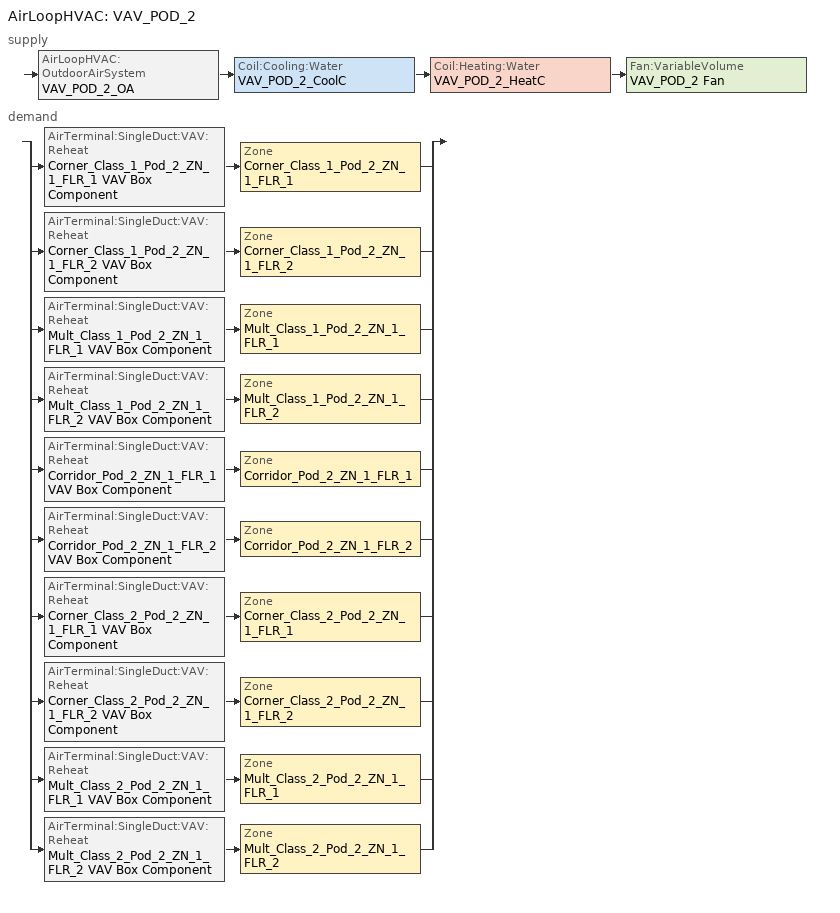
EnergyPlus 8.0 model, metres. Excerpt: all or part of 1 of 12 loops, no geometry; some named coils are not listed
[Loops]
AirLoopHVAC 'VAV_POD_2'
 supply: AirLoopHVAC:OutdoorAirSystem 'VAV_POD_2_OA' > Coil:Cooling:Water 'VAV_POD_2_CoolC' > Coil:Heating:Water 'VAV_POD_2_HeatC' > Fan:VariableVolume 'VAV_POD_2 Fan'
 demand: split
  | AirTerminal:SingleDuct:VAV:Reheat 'Corner_Class_1_Pod_2_ZN_1_FLR_1 VAV Box Component' > Zone 'Corner_Class_1_Pod_2_ZN_1_FLR_1'
  | AirTerminal:SingleDuct:VAV:Reheat 'Corner_Class_1_Pod_2_ZN_1_FLR_2 VAV Box Component' > Zone 'Corner_Class_1_Pod_2_ZN_1_FLR_2'
  | AirTerminal:SingleDuct:VAV:Reheat 'Mult_Class_1_Pod_2_ZN_1_FLR_1 VAV Box Component' > Zone 'Mult_Class_1_Pod_2_ZN_1_FLR_1'
  | AirTerminal:SingleDuct:VAV:Reheat 'Mult_Class_1_Pod_2_ZN_1_FLR_2 VAV Box Component' > Zone 'Mult_Class_1_Pod_2_ZN_1_FLR_2'
  | AirTerminal:SingleDuct:VAV:Reheat 'Corridor_Pod_2_ZN_1_FLR_1 VAV Box Component' > Zone 'Corridor_Pod_2_ZN_1_FLR_1'
  | AirTerminal:SingleDuct:VAV:Reheat 'Corridor_Pod_2_ZN_1_FLR_2 VAV Box Component' > Zone 'Corridor_Pod_2_ZN_1_FLR_2'
  | AirTerminal:SingleDuct:VAV:Reheat 'Corner_Class_2_Pod_2_ZN_1_FLR_1 VAV Box Component' > Zone 'Corner_Class_2_Pod_2_ZN_1_FLR_1'
  | AirTerminal:SingleDuct:VAV:Reheat 'Corner_Class_2_Pod_2_ZN_1_FLR_2 VAV Box Component' > Zone 'Corner_Class_2_Pod_2_ZN_1_FLR_2'
  | AirTerminal:SingleDuct:VAV:Reheat 'Mult_Class_2_Pod_2_ZN_1_FLR_1 VAV Box Component' > Zone 'Mult_Class_2_Pod_2_ZN_1_FLR_1'
  | AirTerminal:SingleDuct:VAV:Reheat 'Mult_Class_2_Pod_2_ZN_1_FLR_2 VAV Box Component' > Zone 'Mult_Class_2_Pod_2_ZN_1_FLR_2'
[Sizing:Zone] Zone Cooling Design Supply Air Temperature Input Method=SupplyAirTemperature; Zone Cooling Design Supply Air Temperature {C}=12.8; Zone Heating Design Supply Air Temperature Input Method=SupplyAirTemperature; Zone Heating Design Supply Air Temperature {C}=40; Zone Cooling Design Supply Air Humidity Ratio {kg-H2O/kg-air}=0.007; Zone Heating Design Supply Air Humidity Ratio {kg-H2O/kg-air}=0.008; Zone Heating Sizing Factor=0; Zone Cooling Sizing Factor=0; Cooling Design Air Flow Method=DesignDay; Cooling Design Air Flow Rate {m3/s}=0; Cooling Minimum Air Flow {m3/s}=0; Cooling Minimum Air Flow Fraction=0; Heating Design Air Flow Method=DesignDay; Heating Design Air Flow Rate {m3/s}=0
Name | Design Specification Outdoor Air Object
Corner_Class_1_Pod_2_ZN_1_FLR_1 | SZ DSOA Corner_Class_1_Pod_2_ZN_1_FLR_1
Corner_Class_1_Pod_2_ZN_1_FLR_2 | SZ DSOA Corner_Class_1_Pod_2_ZN_1_FLR_2
Mult_Class_1_Pod_2_ZN_1_FLR_1 | SZ DSOA Mult_Class_1_Pod_2_ZN_1_FLR_1
Mult_Class_1_Pod_2_ZN_1_FLR_2 | SZ DSOA Mult_Class_1_Pod_2_ZN_1_FLR_2
Corridor_Pod_2_ZN_1_FLR_1 | SZ DSOA Corridor_Pod_2_ZN_1_FLR_1
Corridor_Pod_2_ZN_1_FLR_2 | SZ DSOA Corridor_Pod_2_ZN_1_FLR_2
Corner_Class_2_Pod_2_ZN_1_FLR_1 | SZ DSOA Corner_Class_2_Pod_2_ZN_1_FLR_1
Corner_Class_2_Pod_2_ZN_1_FLR_2 | SZ DSOA Corner_Class_2_Pod_2_ZN_1_FLR_2
Mult_Class_2_Pod_2_ZN_1_FLR_1 | SZ DSOA Mult_Class_2_Pod_2_ZN_1_FLR_1
Mult_Class_2_Pod_2_ZN_1_FLR_2 | SZ DSOA Mult_Class_2_Pod_2_ZN_1_FLR_2
[DesignSpecification:OutdoorAir]
Name | Outdoor Air Method | Outdoor Air Flow per Zone Floor Area {m3/s-m2} | Zone Outdoor Air Method | Outdoor Air Flow per Person {m3/s-person}
SZ DSOA Corner_Class_1_Pod_2_ZN_1_FLR_1; SZ DSOA Corner_Class_1_Pod_2_ZN_1_FLR_2; SZ DSOA Mult_Class_1_Pod_2_ZN_1_FLR_1; SZ DSOA Mult_Class_1_Pod_2_ZN_1_FLR_2; SZ DSOA Corner_Class_2_Pod_2_ZN_1_FLR_1; SZ DSOA Corner_Class_2_Pod_2_ZN_1_FLR_2; SZ DSOA Mult_Class_2_Pod_2_ZN_1_FLR_1; SZ DSOA Mult_Class_2_Pod_2_ZN_1_FLR_2 | Flow/Area | 0.00238745
SZ DSOA Corridor_Pod_2_ZN_1_FLR_1; SZ DSOA Corridor_Pod_2_ZN_1_FLR_2 | Flow/Area | 0.000304781
Design_Spec_OA_Classroom |  | 0.000609562 | Sum | 0.00471921
Design_Spec_OA_Corridor |  | 0.000304781 | Sum | 1e-08
[Sizing:System]
VAV_POD_2: Type of Load to Size On=Sensible; Design Outdoor Air Flow Rate {m3/s}  Aug 9, 2012 Change AUTOSIZE to a parm variable       !- Design=8.24508; Minimum System Air Flow Ratio=0.3; Preheat Design Temperature {C}=7; Preheat Design Humidity Ratio {kgWater/kgDryAir}=0.008; Precool Design Temperature {C}=12.8; Precool Design Humidity Ratio {kgWater/kgDryAir}=0.008; Central Cooling Design Supply Air Temperature {C}=12.8; Central Heating Design Supply Air Temperature {C}=12.8; Sizing Option=Coincident; 100% Outdoor Air in Cooling=No; 100% Outdoor Air in Heating=No; Central Cooling Design Supply Air Humidity Ratio {kg-H2O/kg-Air}=0.007; Central Heating Design Supply Air Humidity Ratio {kgWater/kgDryAir}=0.008; Cooling Design Air Flow Method=DesignDay; Cooling Design Air Flow Rate {m3/s}=0; Heating Design Air Flow Method=DesignDay; Heating Design Air Flow Rate {m3/s}=0; System Outdoor Air Method=ZoneSum
[ZoneControl:Thermostat] Control Type Schedule=Dual Zone Control Type Sched
Name | Zone or ZoneList | Control 1
Corner_Class_1_Pod_2_ZN_1_FLR_1 Thermostat | Corner_Class_1_Pod_2_ZN_1_FLR_1 | Corner_Class_1_Pod_2_ZN_1_FLR_1 DualSPSched
Corner_Class_1_Pod_2_ZN_1_FLR_2 Thermostat | Corner_Class_1_Pod_2_ZN_1_FLR_2 | Corner_Class_1_Pod_2_ZN_1_FLR_2 DualSPSched
Mult_Class_1_Pod_2_ZN_1_FLR_1 Thermostat | Mult_Class_1_Pod_2_ZN_1_FLR_1 | Mult_Class_1_Pod_2_ZN_1_FLR_1 DualSPSched
Mult_Class_1_Pod_2_ZN_1_FLR_2 Thermostat | Mult_Class_1_Pod_2_ZN_1_FLR_2 | Mult_Class_1_Pod_2_ZN_1_FLR_2 DualSPSched
Corridor_Pod_2_ZN_1_FLR_1 Thermostat | Corridor_Pod_2_ZN_1_FLR_1 | Corridor_Pod_2_ZN_1_FLR_1 DualSPSched
Corridor_Pod_2_ZN_1_FLR_2 Thermostat | Corridor_Pod_2_ZN_1_FLR_2 | Corridor_Pod_2_ZN_1_FLR_2 DualSPSched
Corner_Class_2_Pod_2_ZN_1_FLR_1 Thermostat | Corner_Class_2_Pod_2_ZN_1_FLR_1 | Corner_Class_2_Pod_2_ZN_1_FLR_1 DualSPSched
Corner_Class_2_Pod_2_ZN_1_FLR_2 Thermostat | Corner_Class_2_Pod_2_ZN_1_FLR_2 | Corner_Class_2_Pod_2_ZN_1_FLR_2 DualSPSched
Mult_Class_2_Pod_2_ZN_1_FLR_1 Thermostat | Mult_Class_2_Pod_2_ZN_1_FLR_1 | Mult_Class_2_Pod_2_ZN_1_FLR_1 DualSPSched
Mult_Class_2_Pod_2_ZN_1_FLR_2 Thermostat | Mult_Class_2_Pod_2_ZN_1_FLR_2 | Mult_Class_2_Pod_2_ZN_1_FLR_2 DualSPSched
[ThermostatSetpoint:DualSetpoint] Heating Setpoint Temperature Schedule=HTGSETP_SCH_YES_OPTIMUM; Cooling Setpoint Temperature Schedule=CLGSETP_SCH_YES_OPTIMUM
Corner_Class_1_Pod_2_ZN_1_FLR_1 DualSPSched; Corner_Class_1_Pod_2_ZN_1_FLR_2 DualSPSched; Mult_Class_1_Pod_2_ZN_1_FLR_1 DualSPSched; Mult_Class_1_Pod_2_ZN_1_FLR_2 DualSPSched; Corridor_Pod_2_ZN_1_FLR_1 DualSPSched; Corridor_Pod_2_ZN_1_FLR_2 DualSPSched; Corner_Class_2_Pod_2_ZN_1_FLR_1 DualSPSched; Corner_Class_2_Pod_2_ZN_1_FLR_2 DualSPSched; Mult_Class_2_Pod_2_ZN_1_FLR_1 DualSPSched; Mult_Class_2_Pod_2_ZN_1_FLR_2 DualSPSched
[AirTerminal:SingleDuct:VAV:Reheat] Availability Schedule=ALWAYS_ON; Maximum Air Flow Rate {m3/s}=AUTOSIZE; Zone Minimum Air Flow Input Method=Constant; Maximum Hot Water or Steam Flow Rate {m3/s}=AUTOSIZE; Minimum Hot Water or Steam Flow Rate {m3/s}=0; Convergence Tolerance=0.001; Damper Heating Action=REVERSE; Maximum Flow Fraction During Reheat=0.5; Maximum Reheat Air Temperature {C}=40
Name | Constant Minimum Air Flow Fraction | Reheat Coil
Corner_Class_1_Pod_2_ZN_1_FLR_1 VAV Box Component | 0.7 | Corner_Class_1_Pod_2_ZN_1_FLR_1 VAV Box Reheat Coil
Corner_Class_1_Pod_2_ZN_1_FLR_2 VAV Box Component | 0.7 | Corner_Class_1_Pod_2_ZN_1_FLR_2 VAV Box Reheat Coil
Mult_Class_1_Pod_2_ZN_1_FLR_1 VAV Box Component | 0.992315 | Mult_Class_1_Pod_2_ZN_1_FLR_1 VAV Box Reheat Coil
Mult_Class_1_Pod_2_ZN_1_FLR_2 VAV Box Component | 0.7 | Mult_Class_1_Pod_2_ZN_1_FLR_2 VAV Box Reheat Coil
Corridor_Pod_2_ZN_1_FLR_1 VAV Box Component | 0.229855 | Corridor_Pod_2_ZN_1_FLR_1 VAV Box Reheat Coil
Corridor_Pod_2_ZN_1_FLR_2 VAV Box Component | 0.2 | Corridor_Pod_2_ZN_1_FLR_2 VAV Box Reheat Coil
Corner_Class_2_Pod_2_ZN_1_FLR_1 VAV Box Component | 0.7 | Corner_Class_2_Pod_2_ZN_1_FLR_1 VAV Box Reheat Coil
Corner_Class_2_Pod_2_ZN_1_FLR_2 VAV Box Component | 0.7 | Corner_Class_2_Pod_2_ZN_1_FLR_2 VAV Box Reheat Coil
Mult_Class_2_Pod_2_ZN_1_FLR_1 VAV Box Component | 1 | Mult_Class_2_Pod_2_ZN_1_FLR_1 VAV Box Reheat Coil
Mult_Class_2_Pod_2_ZN_1_FLR_2 VAV Box Component | 0.808148 | Mult_Class_2_Pod_2_ZN_1_FLR_2 VAV Box Reheat Coil
[Zone equipment]
Corner_Class_1_Pod_2_ZN_1_FLR_1: Corner_Class_1_Pod_2_ZN_1_FLR_1 VAV Box Component
Corner_Class_1_Pod_2_ZN_1_FLR_2: Corner_Class_1_Pod_2_ZN_1_FLR_2 VAV Box Component
Mult_Class_1_Pod_2_ZN_1_FLR_1: Mult_Class_1_Pod_2_ZN_1_FLR_1 VAV Box Component
Mult_Class_1_Pod_2_ZN_1_FLR_2: Mult_Class_1_Pod_2_ZN_1_FLR_2 VAV Box Component
Corridor_Pod_2_ZN_1_FLR_1: Corridor_Pod_2_ZN_1_FLR_1 VAV Box Component
Corridor_Pod_2_ZN_1_FLR_2: Corridor_Pod_2_ZN_1_FLR_2 VAV Box Component
Corner_Class_2_Pod_2_ZN_1_FLR_1: Corner_Class_2_Pod_2_ZN_1_FLR_1 VAV Box Component
Corner_Class_2_Pod_2_ZN_1_FLR_2: Corner_Class_2_Pod_2_ZN_1_FLR_2 VAV Box Component
Mult_Class_2_Pod_2_ZN_1_FLR_1: Mult_Class_2_Pod_2_ZN_1_FLR_1 VAV Box Component
Mult_Class_2_Pod_2_ZN_1_FLR_2: Mult_Class_2_Pod_2_ZN_1_FLR_2 VAV Box Component
[Fan:VariableVolume]
VAV_POD_2 Fan: Availability Schedule=HVACOperationSchd; Fan Efficiency=0.6084; Pressure Rise {Pa}=1389.42; Maximum Flow Rate {m3/s}=AUTOSIZE; Fan Power Minimum Flow Rate Input Method=Fraction; Fan Power Minimum Flow Fraction=0.25; Motor Efficiency=0.936; Motor In Airstream Fraction=1; Fan Power Coefficient 1=0.0408; Fan Power Coefficient 2=0.088; Fan Power Coefficient 3=-0.0729; Fan Power Coefficient 4=0.9437; Fan Power Coefficient 5=0
[Coil:Cooling:Water]
VAV_POD_2_CoolC: Availability Schedule=ALWAYS_ON; Design Water Flow Rate {m3/s}=AUTOSIZE; Design Air Flow Rate {m3/s}=AUTOSIZE; Design Inlet Water Temperature {C}=AUTOSIZE; Design Inlet Air Temperature {C}=AUTOSIZE; Design Outlet Air Temperature {C}=AUTOSIZE; Design Inlet Air Humidity Ratio {kgWater/kgDryAir}=AUTOSIZE; Design Outlet Air Humidity Ratio {kgWater/kgDryAir}=AUTOSIZE; Type of Analysis=SimpleAnalysis; Heat Exchanger Configuration=CrossFlow
[Coil:Heating:Water]
VAV_POD_2_HeatC: Availability Schedule=ALWAYS_ON; U-Factor Times Area Value {W/K}=AUTOSIZE; Maximum Water Flow Rate {m3/s}=AUTOSIZE; Performance Input Method=UFactorTimesAreaAndDesignWaterFlowRate; Rated Capacity {W}=AUTOSIZE; Rated Inlet Water Temperature {C}=82.2; Rated Inlet Air Temperature {C}=12.8; Rated Outlet Water Temperature {C}=71.1; Rated Outlet Air Temperature {C}=40
[Controller:WaterCoil] Control Variable=Temperature; Actuator Variable=Flow; Maximum Actuated Flow {m3/s}=AUTOSIZE; Minimum Actuated Flow {m3/s}=0
Name | Action | Controller Convergence Tolerance {deltaC}
VAV_POD_2_CoolC_Controller | Reverse
VAV_POD_2_HeatC_Controller | Normal | 0.0001
[Controller:OutdoorAir]
VAV_POD_2_OA_Controller: Minimum Outdoor Air Flow Rate {m3/s}=0; Maximum Outdoor Air Flow Rate {m3/s}=AUTOSIZE; Economizer Control Type,             !- Economizer Control Typ=DifferentialDryBulb; Economizer Control Action Type=ModulateFlow; Minimum Limit Type=FixedMinimum; Minimum Outdoor Air Schedule=MinOA_MotorizedDamper_Sched; Mechanical Ventilation Controller=VAV_POD_2_MultiZone
[Controller:MechanicalVentilation]
VAV_POD_2_MultiZone: MinOA_MotorizedDamper_Sched, Yes, VentilationRateProcedure, Corner_Class_1_Pod_2_ZN_1_FLR_1, Design_Spec_OA_Classroom, Design_Spec_ZAD_1, Corner_Class_1_Pod_2_ZN_1_FLR_2, Design_Spec_OA_Classroom, Design_Spec_ZAD_1, Mult_Class_1_Pod_2_ZN_1_FLR_1, Design_Spec_OA_Classroom, Design_Spec_ZAD_1, Mult_Class_1_Pod_2_ZN_1_FLR_2, Design_Spec_OA_Classroom, Design_Spec_ZAD_1, Corridor_Pod_2_ZN_1_FLR_1, Design_Spec_OA_Corridor, Design_Spec_ZAD_1, Corridor_Pod_2_ZN_1_FLR_2, Design_Spec_OA_Corridor, Design_Spec_ZAD_1, Corner_Class_2_Pod_2_ZN_1_FLR_1, Design_Spec_OA_Classroom, Design_Spec_ZAD_1, Corner_Class_2_Pod_2_ZN_1_FLR_2, Design_Spec_OA_Classroom, Design_Spec_ZAD_1, Mult_Class_2_Pod_2_ZN_1_FLR_1, Design_Spec_OA_Classroom, Design_Spec_ZAD_1, Mult_Class_2_Pod_2_ZN_1_FLR_2, Design_Spec_OA_Classroom, Design_Spec_ZAD_1
[DesignSpecification:ZoneAirDistribution]
Design_Spec_ZAD_1: Zone Air Distribution Effectiveness in Cooling Mode 1=1; Zone Air Distribution Effectiveness in Heating Mode 1=1
[AirLoopHVAC]
VAV_POD_2: Design Supply Air Flow Rate {m3/s}=AUTOSIZE
[SetpointManager:OutdoorAirReset]
VAV_POD_2 SAT setpoint: Control Variable=Temperature; Setpoint at Outdoor Low Temperature {C}=15.6; Outdoor Low Temperature {C}=10; Setpoint at Outdoor High Temperature {C}=12.8; Outdoor High Temperature {C}=21.1; Setpoint Node or NodeList=VAV_POD_2 Supply Equipment Outlet Node
[SetpointManager:MixedAir] Control Variable=Temperature
Name | Setpoint Node or NodeList
VAV_POD_2_CoolC SAT Manager | VAV_POD_2_CoolC-VAV_POD_2_HeatCNode
VAV_POD_2_HeatC SAT Manager | VAV_POD_2_HeatC-VAV_POD_2 FanNode
VAV_POD_2_OAMixed Air Temp Manager | VAV_POD_2_OA-VAV_POD_2_CoolCNode
[EnergyManagementSystem:Sensor]
Name | Output:Variable or Output:Meter Index Key | Output:Variable or Output:Meter
cCL1_Pod_2_ZN_1_FLR_1_LSr | Corner_Class_1_Pod_2_ZN_1_FLR_1 | Zone Lights Electric Power
cCL1_Pod_2_ZN_1_FLR_1_OSr | Corner_Class_1_Pod_2_ZN_1_FLR_1 | People Occupant Count
mCl1_Pod_2_ZN_1_FLR_1_LSr | Mult_Class_1_Pod_2_ZN_1_FLR_1 | Zone Lights Electric Power
mCl1_Pod_2_ZN_1_FLR_1_OSr | Mult_Class_1_Pod_2_ZN_1_FLR_1 | People Occupant Count
cPOD2_ZN_1_FLR_1_LSr | Corridor_Pod_2_ZN_1_FLR_1 | Zone Lights Electric Power
cCL2_Pod_2_ZN_1_FLR_1_LSr | Corner_Class_2_Pod_2_ZN_1_FLR_1 | Zone Lights Electric Power
cCL2_Pod_2_ZN_1_FLR_1_OSr | Corner_Class_2_Pod_2_ZN_1_FLR_1 | People Occupant Count
mCl2_Pod_2_ZN_1_FLR_1_LSr | Mult_Class_2_Pod_2_ZN_1_FLR_1 | Zone Lights Electric Power
mCl2_Pod_2_ZN_1_FLR_1_OSr | Mult_Class_2_Pod_2_ZN_1_FLR_1 | People Occupant Count
cCL1_Pod_2_ZN_1_FLR_2_LSr | Corner_Class_1_Pod_2_ZN_1_FLR_2 | Zone Lights Electric Power
cCL1_Pod_2_ZN_1_FLR_2_OSr | Corner_Class_1_Pod_2_ZN_1_FLR_2 | People Occupant Count
mCl1_Pod_2_ZN_1_FLR_2_LSr | Mult_Class_1_Pod_2_ZN_1_FLR_2 | Zone Lights Electric Power
mCl1_Pod_2_ZN_1_FLR_2_OSr | Mult_Class_1_Pod_2_ZN_1_FLR_2 | People Occupant Count
cPOD2_ZN_1_FLR_2_LSr | Corridor_Pod_2_ZN_1_FLR_2 | Zone Lights Electric Power
cCL2_Pod_2_ZN_1_FLR_2_LSr | Corner_Class_2_Pod_2_ZN_1_FLR_2 | Zone Lights Electric Power
cCL2_Pod_2_ZN_1_FLR_2_OSr | Corner_Class_2_Pod_2_ZN_1_FLR_2 | People Occupant Count
mCl2_Pod_2_ZN_1_FLR_2_LSr | Mult_Class_2_Pod_2_ZN_1_FLR_2 | Zone Lights Electric Power
mCl2_Pod_2_ZN_1_FLR_2_OSr | Mult_Class_2_Pod_2_ZN_1_FLR_2 | People Occupant Count
[EnergyManagementSystem:Program]
PSZ5_9_Fan_Control: IF PSZ5_9_Number_of_Stages == 1; Return; ENDIF; IF PSZ5_9_HeatingRTF > 0; SET PSZ5_9_Heating = PSZ5_9_HeatingRTF; SET PSZ5_9_Ven = 1 - PSZ5_9_HeatingRTF; SET PSZ5_9_Eco = 0; SET PSZ5_9_Stage1 = 0; SET PSZ5_9_Stage2 = 0; ELSE; SET PSZ5_9_Heating = 0; SET PSZ5_9_EcoSpeed = PSZ5_9_VenSpeed; IF PSZ5_9_SpeedRatio == 0; IF PSZ5_9_RTF > 0; SET PSZ5_9_Stage1 = PSZ5_9_RTF; SET PSZ5_9_Stage2 = 0; SET PSZ5_9_Ven = 1-PSZ5_9_RTF; SET PSZ5_9_Eco = 0; IF PSZ5_9_OAFlowMass > (PSZ5_9_OADesignMass * PSZ5_9_OASch); SET PSZ5_9_Stage1Speed = 1.0; ENDIF; ELSE; SET PSZ5_9_Stage1 = 0; SET PSZ5_9_Stage2 = 0; IF PSZ5_9_OAFlowMass > (PSZ5_9_OADesignMass * PSZ5_9_OASch); SET PSZ5_9_Eco = 1.0; SET PSZ5_9_Ven = 0; SET PSZ5_9_Exp_DAT = PSZ5_9_DAT_Rqd - (1-PSZ5_9_VenSpeed) * CAFETERIA_ZN_1_FLR_1_Temp; SET PSZ5_9_Exp_DAT = PSZ5_9_Exp_DAT/PSZ5_9_VenSpeed; IF OAT_F > PSZ5_9_Exp_DAT; SET PSZ5_9_EcoSpeed = PSZ5_9_Stage2Speed; ENDIF; ELSE; SET PSZ5_9_Eco = 0; SET PSZ5_9_Ven = 1.0; ENDIF; ENDIF; ELSE; SET PSZ5_9_Stage1 = 1- PSZ5_9_SpeedRatio; SET PSZ5_9_Stage2 = PSZ5_9_SpeedRatio; SET PSZ5_9_Ven = 0; SET PSZ5_9_Eco = 0; IF PSZ5_9_OAFlowMass > (PSZ5_9_OADesignMass * PSZ5_9_OASch); SET PSZ5_9_Stage1Speed = 1.0; ENDIF; ENDIF; ENDIF; SET PSZ5_9_FPR = PSZ5_9_Ven * (PSZ5_9_VenSpeed ^ PSZ5_9_FanPwrExponent); SET PSZ5_9_FPR = PSZ5_9_FPR + PSZ5_9_Eco * (PSZ5_9_EcoSpeed ^ PSZ5_9_FanPwrExponent); SET PSZ5_9_FPR_1 = PSZ5_9_Stage1 * (PSZ5_9_Stage1Speed ^ PSZ5_9_FanPwrExponent); SET PSZ5_9_FPR = PSZ5_9_FPR + PSZ5_9_FPR_1; SET PSZ5_9_FPR_2 = PSZ5_9_Stage2 * (PSZ5_9_Stage2Speed ^ PSZ5_9_FanPwrExponent); SET PSZ5_9_FPR = PSZ5_9_FPR + PSZ5_9_FPR_2; SET PSZ5_9_FPR_3 = PSZ5_9_Heating * (PSZ5_9_HeatSpeed ^ PSZ5_9_FanPwrExponent); SET PSZ5_9_FanPwrRatio = PSZ5_9_FPR +  PSZ5_9_FPR_3; SET PSZ5_9_Fan_Pressure = PSZ5_9_Fan_DesignPressure * PSZ5_9_FanPwrRatio
PSZ5_9_Set_Number_of_Stages: SET PSZ5_9_Number_of_Stages =  2
SetBoilerPar: SET CapRated =  1012337.26; SET EtRated =  0.8125; SET CapRated = (CapRated *3.412)/1000; SET SkinLossRate = 0.02; SET BoilerType = 1; IF BoilerType  == 1; IF CapRated >10000; SET PLRx = 0.2; ELSEIF CapRated >5000; SET PLRx = 0.25; ELSEIF CapRated >1000; SET PLRx = 0.33; ELSE; SET BoilerType = 2; SET PLRx = 0.2; ENDIF; ELSE; SET PLRx = 0.2; ENDIF; IF BoilerType == 1; SET CurveX = 0.975 + 0.305 * PLRx - 0.527 * (PLRx^2) + 0.249 * (PLRx^3); ELSE; SET CurveX = 0.907 + 0.320 * PLRx - 0.420 * (PLRx^2) + 0.193 * (PLRx^3); ENDIF; SET LoadX = CapRated * PLRx; SET Etx = CurveX * EtRated; SET InputEx = LoadX/Etx; SET SkinEx = CapRated * SkinLossRate; SET Ecx = (LoadX + SkinEx)/InputEx
[EnergyManagementSystem:InternalVariable] Internal Data Type=Zone Floor Area
Name | Internal Data Index Key
cCL1_Pod_2_ZN_1_FLR_1_Area | Corner_Class_1_Pod_2_ZN_1_FLR_1
mCl1_Pod_2_ZN_1_FLR_1_Area | Mult_Class_1_Pod_2_ZN_1_FLR_1
cPOD2_ZN_1_FLR_1_Area | Corridor_Pod_2_ZN_1_FLR_1
cCL2_Pod_2_ZN_1_FLR_1_Area | Corner_Class_2_Pod_2_ZN_1_FLR_1
mCl2_Pod_2_ZN_1_FLR_1_Area | Mult_Class_2_Pod_2_ZN_1_FLR_1
cCL1_Pod_2_ZN_1_FLR_2_Area | Corner_Class_1_Pod_2_ZN_1_FLR_2
mCl1_Pod_2_ZN_1_FLR_2_Area | Mult_Class_1_Pod_2_ZN_1_FLR_2
cPOD2_ZN_1_FLR_2_Area | Corridor_Pod_2_ZN_1_FLR_2
cCL2_Pod_2_ZN_1_FLR_2_Area | Corner_Class_2_Pod_2_ZN_1_FLR_2
mCl2_Pod_2_ZN_1_FLR_2_Area | Mult_Class_2_Pod_2_ZN_1_FLR_2
[Schedule:Compact]
ALWAYS_ON: Through: 12/31, For: AllDays, Until: 24:00, 1
Dual Zone Control Type Sched: Through: 12/31, For: AllDays, Until: 24:00, 4
HVACOperationSchd: Through: 12/31, For: Weekdays SummerDesignDay WinterDesignDay, Until: 07:00, 0, Until: 21:00, 1, Until: 24:00, 0, For: WeekEnds Holidays AllOtherDays, Until: 24:00, 0
HTGSETP_SCH_YES_OPTIMUM: Through: 12/31, For: SummerDesignDay, Until: 24:00, 15.6, For: WinterDesignDay, Until: 24:00, 21, For: Weekdays, Until: 06:00, 15.6, Until: 07:00, 17.8, Until: 08:00, 20, Until: 21:00, 21, Until: 24:00, 15.6, For: WeekEnds Holidays AllOtherDays, Until: 24:00, 15.6
CLGSETP_SCH_YES_OPTIMUM: Through: 12/31, For: SummerDesignDay, Until: 24:00, 24, For: WinterDesignDay, Until: 24:00, 29.44, For: Weekdays, Until: 06:00, 29.44, Until: 07:00, 27.8, Until: 08:00, 25.6, Until: 21:00, 24, Until: 24:00, 29.44, For: WeekEnds Holidays AllOtherDays, Until: 24:00, 29.44
MinOA_MotorizedDamper_Sched: Through: 12/31, For: Weekdays SummerDesignDay WinterDesignDay, Until: 08:00, 0, Until: 21:00, 1, Until: 24:00, 0, For: WeekEnds Holidays AllOtherDays, Until: 24:00, 0
